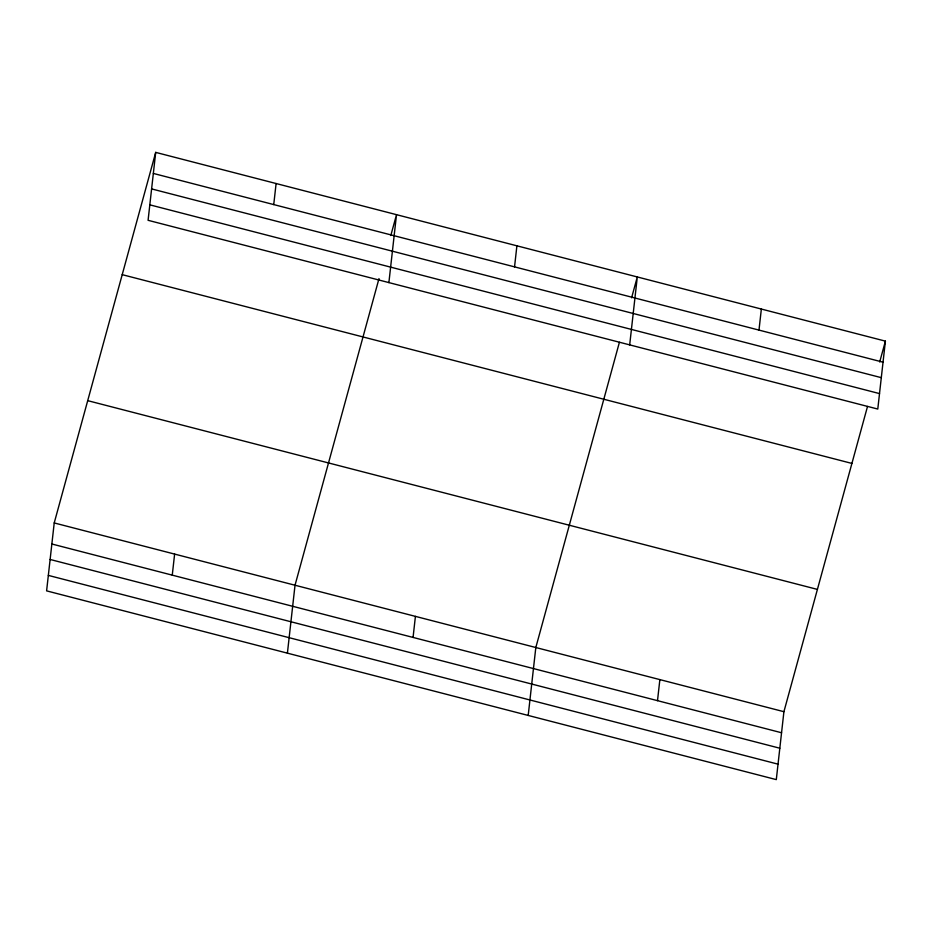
<?xml version="1.0" encoding="UTF-8"?>
<svg xmlns="http://www.w3.org/2000/svg" width="932" height="932" viewBox="0 0 932 932"><rect width="100%" height="100%" fill="white"/><g stroke="black" fill="none" stroke-linecap="round" stroke-linejoin="round"><path stroke-width="1.4" d="M155.702 152.382L148.083 220.302L877.781 409.055L885.4 341.135L155.702 152.382L54.219 522.945L46.6 590.865L776.298 779.618L783.917 711.698L867.517 406.445M172.257 575.137L174.622 554.086M273.74 204.586L276.105 183.522M287.406 653.157L295.025 585.226L378.998 278.586M388.889 282.594L396.508 214.675L390.799 235.516M413.062 637.43L415.416 616.378M514.546 266.867L516.899 245.815M528.199 715.438L535.818 647.519L619.419 342.265M629.683 344.887L637.302 276.955L631.593 297.797M657.503 700.666L659.868 679.603M758.986 330.103L761.351 309.051M879.692 361.977L885.4 341.135M153.337 173.434L883.035 362.187M151.601 188.905L881.299 377.658M149.819 204.842L879.517 393.595M122.209 274.66L851.906 463.425M87.713 400.655L817.411 589.408M54.219 522.945L783.917 711.698M51.854 543.997L781.552 732.75M50.118 559.468L779.816 748.221M48.336 575.394L778.034 764.158"/></g></svg>
